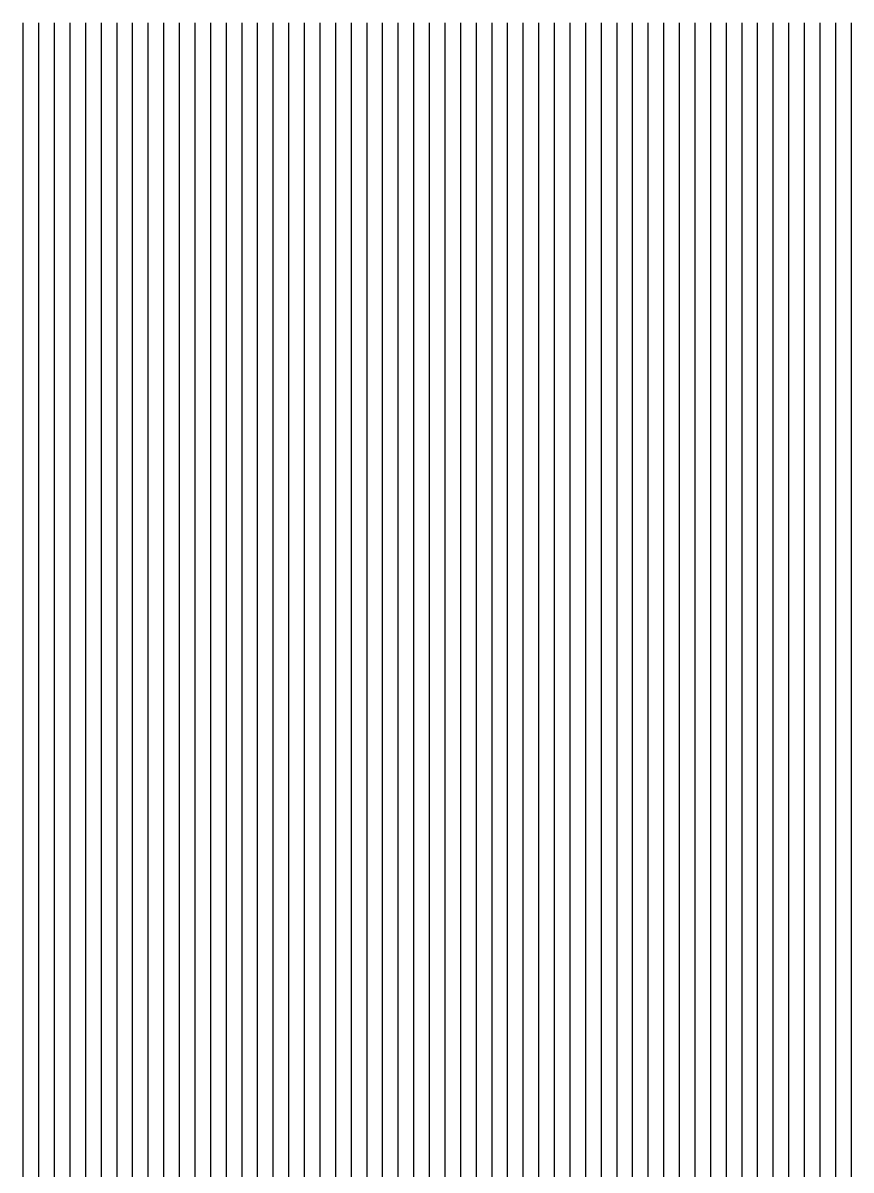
# Model space of a CAD drawing. Header units: millimetres. Extents: x -106 to 66, y -32 to 42.
# Drawn here: x -9.2 to 1.4, y 27.7 to 42.39 of the extents above; entities that cross this region are included whole.
import ezdxf

# ---------------------------------------------------------------- set-up
doc = ezdxf.new("R2010")
doc.units = ezdxf.units.MM
doc.layers.add('默认', color=18, linetype='Continuous', true_color=0x000000)

msp = doc.modelspace()

# ---------------------------------------------------------------- linework, layer by layer
at = {"layer": '默认'}
for points in [[(-9.2, 42.394), (-9.2, 38.544)], [(-9.2, 42.394), (-9.2, 38.298)], [(-9.2, 42.394), (-9.2, 37.932)], [(-9.2, 42.394), (-9.2, 37.464)], [(-9.2, 42.394), (-9.2, 36.874)], [(-9.2, 42.394), (-9.2, 36.122)], [(-9.2, 42.394), (-9.2, 35.132)], [(-9.2, 42.394), (-9.2, 33.737)], [(-9.2, 42.394), (-9.2, 31.552)], [(-9.2, 42.394), (-9.2, 27.966)], [(-9.2, 42.394), (-9.2, 21.479)], [(-9.2, 42.394), (-9.2, -32.2)], [(-9.2, 42.394), (-9.2, -32.2)], [(-9.2, 42.394), (-9.2, -32.2)], [(-9.2, 42.394), (-9.2, -32.2)], [(-9.2, 42.394), (-9.2, -32.2)], [(-9.2, 42.394), (-9.2, -32.2)], [(-9.2, 42.394), (-9.2, -32.2)], [(-9.2, 42.394), (-9.2, -32.2)], [(-9.2, 42.394), (-9.2, -32.2)], [(-9, 42.394), (-9, 38.527)], [(-9, 42.394), (-9, 38.278)], [(-9, 42.394), (-9, 37.909)], [(-9, 42.394), (-9, 37.439)], [(-9, 42.394), (-9, 36.849)], [(-9, 42.394), (-9, 36.102)], [(-9, 42.394), (-9, 35.125)], [(-9, 42.394), (-9, 33.765)], [(-9, 42.394), (-9, 31.661)], [(-9, 42.394), (-9, 28.247)], [(-9, 42.394), (-9, 22.348)], [(-9, 42.394), (-9, -32.2)], [(-9, 42.394), (-9, -32.2)], [(-9, 42.394), (-9, -32.2)], [(-9, 42.394), (-9, -32.2)], [(-9, 42.394), (-9, -32.2)], [(-9, 42.394), (-9, -32.2)], [(-9, 42.394), (-9, -32.2)], [(-9, 42.394), (-9, -32.2)], [(-9, 42.394), (-9, -32.2)], [(-8.8, 42.394), (-8.8, 38.51)], [(-8.8, 42.394), (-8.8, 38.258)], [(-8.8, 42.394), (-8.8, 37.886)], [(-8.8, 42.394), (-8.8, 37.414)], [(-8.8, 42.394), (-8.8, 36.824)], [(-8.8, 42.394), (-8.8, 36.081)], [(-8.8, 42.394), (-8.8, 35.117)], [(-8.8, 42.394), (-8.8, 33.789)], [(-8.8, 42.394), (-8.8, 31.764)], [(-8.8, 42.394), (-8.8, 28.511)], [(-8.8, 42.394), (-8.8, 23.21)], [(-8.8, 42.394), (-8.8, -32.2)], [(-8.8, 42.394), (-8.8, -32.2)], [(-8.8, 42.394), (-8.8, -32.2)], [(-8.8, 42.394), (-8.8, -32.2)], [(-8.8, 42.394), (-8.8, -32.2)], [(-8.8, 42.394), (-8.8, -32.2)], [(-8.8, 42.394), (-8.8, -32.2)], [(-8.8, 42.394), (-8.8, -32.2)], [(-8.8, 42.394), (-8.8, -32.2)], [(-8.6, 42.394), (-8.6, 38.493)], [(-8.6, 42.394), (-8.6, 38.238)], [(-8.6, 42.394), (-8.6, 37.863)], [(-8.6, 42.394), (-8.6, 37.389)], [(-8.6, 42.394), (-8.6, 36.798)], [(-8.6, 42.394), (-8.6, 36.06)], [(-8.6, 42.394), (-8.6, 35.108)], [(-8.6, 42.394), (-8.6, 33.811)], [(-8.6, 42.394), (-8.6, 31.86)], [(-8.6, 42.394), (-8.6, 28.757)], [(-8.6, 42.394), (-8.6, 23.93)], [(-8.6, 42.394), (-8.6, -32.2)], [(-8.6, 42.394), (-8.6, -32.2)], [(-8.6, 42.394), (-8.6, -32.2)], [(-8.6, 42.394), (-8.6, -32.2)], [(-8.6, 42.394), (-8.6, -32.2)], [(-8.6, 42.394), (-8.6, -32.2)], [(-8.6, 42.394), (-8.6, -32.2)], [(-8.6, 42.394), (-8.6, -32.2)], [(-8.6, 42.394), (-8.6, -32.2)], [(-8.4, 42.394), (-8.4, 38.475)], [(-8.4, 42.394), (-8.4, 38.218)], [(-8.4, 42.394), (-8.4, 37.84)], [(-8.4, 42.394), (-8.4, 37.363)], [(-8.4, 42.394), (-8.4, 36.773)], [(-8.4, 42.394), (-8.4, 36.038)], [(-8.4, 42.394), (-8.4, 35.098)], [(-8.4, 42.394), (-8.4, 33.83)], [(-8.4, 42.394), (-8.4, 31.948)], [(-8.4, 42.394), (-8.4, 28.988)], [(-8.4, 42.394), (-8.4, 24.443)], [(-8.4, 42.394), (-8.4, -32.2)], [(-8.4, 42.394), (-8.4, -32.2)], [(-8.4, 42.394), (-8.4, -32.2)], [(-8.4, 42.394), (-8.4, -32.2)], [(-8.4, 42.394), (-8.4, -32.2)], [(-8.4, 42.394), (-8.4, -32.2)], [(-8.4, 42.394), (-8.4, -32.2)], [(-8.4, 42.394), (-8.4, -32.2)], [(-8.4, 42.394), (-8.4, -32.2)], [(-8.2, 42.394), (-8.2, 38.458)], [(-8.2, 42.394), (-8.2, 38.197)], [(-8.2, 42.394), (-8.2, 37.817)], [(-8.2, 42.394), (-8.2, 37.338)], [(-8.2, 42.394), (-8.2, 36.747)], [(-8.2, 42.394), (-8.2, 36.015)], [(-8.2, 42.394), (-8.2, 35.087)], [(-8.2, 42.394), (-8.2, 33.846)], [(-8.2, 42.394), (-8.2, 32.031)], [(-8.2, 42.394), (-8.2, 29.204)], [(-8.2, 42.394), (-8.2, 24.875)], [(-8.2, 42.394), (-8.2, -32.2)], [(-8.2, 42.394), (-8.2, -32.2)], [(-8.2, 42.394), (-8.2, -32.2)], [(-8.2, 42.394), (-8.2, -32.2)], [(-8.2, 42.394), (-8.2, -32.2)], [(-8.2, 42.394), (-8.2, -32.2)], [(-8.2, 42.394), (-8.2, -32.2)], [(-8.2, 42.394), (-8.2, -32.2)], [(-8.2, 42.394), (-8.2, -32.2)], [(-8, 42.394), (-8, 38.44)], [(-8, 42.394), (-8, 38.177)], [(-8, 42.394), (-8, 37.793)], [(-8, 42.394), (-8, 37.312)], [(-8, 42.394), (-8, 36.721)], [(-8, 42.394), (-8, 35.993)], [(-8, 42.394), (-8, 35.074)], [(-8, 42.394), (-8, 33.86)], [(-8, 42.394), (-8, 32.106)], [(-8, 42.394), (-8, 29.405)], [(-8, 42.394), (-8, 25.273)], [(-8, 42.394), (-8, 13.688)], [(-8, 42.394), (-8, -32.2)], [(-8, 42.394), (-8, -32.2)], [(-8, 42.394), (-8, -32.2)], [(-8, 42.394), (-8, -32.2)], [(-8, 42.394), (-8, -32.2)], [(-8, 42.394), (-8, -32.2)], [(-8, 42.394), (-8, -32.2)], [(-8, 42.394), (-8, -32.2)], [(-7.8, 42.394), (-7.8, 38.422)], [(-7.8, 42.394), (-7.8, 38.156)], [(-7.8, 42.394), (-7.8, 37.77)], [(-7.8, 42.394), (-7.8, 37.287)], [(-7.8, 42.394), (-7.8, 36.695)], [(-7.8, 42.394), (-7.8, 35.969)], [(-7.8, 42.394), (-7.8, 35.061)], [(-7.8, 42.394), (-7.8, 33.871)], [(-7.8, 42.394), (-7.8, 32.176)], [(-7.8, 42.394), (-7.8, 29.592)], [(-7.8, 42.394), (-7.8, 25.651)], [(-7.8, 42.394), (-7.8, 15.855)], [(-7.8, 42.394), (-7.8, -32.2)], [(-7.8, 42.394), (-7.8, -32.2)], [(-7.8, 42.394), (-7.8, -32.2)], [(-7.8, 42.394), (-7.8, -32.2)], [(-7.8, 42.394), (-7.8, -32.2)], [(-7.8, 42.394), (-7.8, -32.2)], [(-7.8, 42.394), (-7.8, -32.2)], [(-7.8, 42.394), (-7.8, -32.2)], [(-7.6, 42.394), (-7.6, 38.403)], [(-7.6, 42.394), (-7.6, 38.135)], [(-7.6, 42.394), (-7.6, 37.746)], [(-7.6, 42.394), (-7.6, 37.261)], [(-7.6, 42.394), (-7.6, 36.669)], [(-7.6, 42.394), (-7.6, 35.946)], [(-7.6, 42.394), (-7.6, 35.047)], [(-7.6, 42.394), (-7.6, 33.88)], [(-7.6, 42.394), (-7.6, 32.239)], [(-7.6, 42.394), (-7.6, 29.766)], [(-7.6, 42.394), (-7.6, 26.017)], [(-7.6, 42.394), (-7.6, 17.357)], [(-7.6, 42.394), (-7.6, -32.2)], [(-7.6, 42.394), (-7.6, -32.2)], [(-7.6, 42.394), (-7.6, -32.2)], [(-7.6, 42.394), (-7.6, -32.2)], [(-7.6, 42.394), (-7.6, -32.2)], [(-7.6, 42.394), (-7.6, -32.2)], [(-7.6, 42.394), (-7.6, -32.2)], [(-7.6, 42.394), (-7.6, -32.2)], [(-7.4, 42.394), (-7.4, 38.385)], [(-7.4, 42.394), (-7.4, 38.114)], [(-7.4, 42.394), (-7.4, 37.723)], [(-7.4, 42.394), (-7.4, 37.235)], [(-7.4, 42.394), (-7.4, 36.642)], [(-7.4, 42.394), (-7.4, 35.922)], [(-7.4, 42.394), (-7.4, 35.032)], [(-7.4, 42.394), (-7.4, 33.887)], [(-7.4, 42.394), (-7.4, 32.297)], [(-7.4, 42.394), (-7.4, 29.928)], [(-7.4, 42.394), (-7.4, 26.363)], [(-7.4, 42.394), (-7.4, 18.661)], [(-7.4, 42.394), (-7.4, -32.2)], [(-7.4, 42.394), (-7.4, -32.2)], [(-7.4, 42.394), (-7.4, -32.2)], [(-7.4, 42.394), (-7.4, -32.2)], [(-7.4, 42.394), (-7.4, -32.2)], [(-7.4, 42.394), (-7.4, -32.2)], [(-7.4, 42.394), (-7.4, -32.2)], [(-7.4, 42.394), (-7.4, -32.2)], [(-7.2, 42.394), (-7.2, 38.367)], [(-7.2, 42.394), (-7.2, 38.093)], [(-7.2, 42.394), (-7.2, 37.699)], [(-7.2, 42.394), (-7.2, 37.209)], [(-7.2, 42.394), (-7.2, 36.616)], [(-7.2, 42.394), (-7.2, 35.898)], [(-7.2, 42.394), (-7.2, 35.017)], [(-7.2, 42.394), (-7.2, 33.891)], [(-7.2, 42.394), (-7.2, 32.35)], [(-7.2, 42.394), (-7.2, 30.077)], [(-7.2, 42.394), (-7.2, 26.69)], [(-7.2, 42.394), (-7.2, 19.862)], [(-7.2, 42.394), (-7.2, -32.2)], [(-7.2, 42.394), (-7.2, -32.2)], [(-7.2, 42.394), (-7.2, -32.2)], [(-7.2, 42.394), (-7.2, -32.2)], [(-7.2, 42.394), (-7.2, -32.2)], [(-7.2, 42.394), (-7.2, -32.2)], [(-7.2, 42.394), (-7.2, -32.2)], [(-7.2, 42.394), (-7.2, -32.2)], [(-7, 42.394), (-7, 38.348)], [(-7, 42.394), (-7, 38.072)], [(-7, 42.394), (-7, 37.675)], [(-7, 42.394), (-7, 37.184)], [(-7, 42.394), (-7, 36.59)], [(-7, 42.394), (-7, 35.874)], [(-7, 42.394), (-7, 35)], [(-7, 42.394), (-7, 33.894)], [(-7, 42.394), (-7, 32.397)], [(-7, 42.394), (-7, 30.216)], [(-7, 42.394), (-7, 26.995)], [(-7, 42.394), (-7, 21)], [(-7, 42.394), (-7, -32.2)], [(-7, 42.394), (-7, -32.2)], [(-7, 42.394), (-7, -32.2)], [(-7, 42.394), (-7, -32.2)], [(-7, 42.394), (-7, -32.2)], [(-7, 42.394), (-7, -32.2)], [(-7, 42.394), (-7, -32.2)], [(-7, 42.394), (-7, -32.2)], [(-6.8, 42.394), (-6.8, 38.329)], [(-6.8, 42.394), (-6.8, 38.051)], [(-6.8, 42.394), (-6.8, 37.652)], [(-6.8, 42.394), (-6.8, 37.158)], [(-6.8, 42.394), (-6.8, 36.563)], [(-6.8, 42.394), (-6.8, 35.85)], [(-6.8, 42.394), (-6.8, 34.983)], [(-6.8, 42.394), (-6.8, 33.895)], [(-6.8, 42.394), (-6.8, 32.44)], [(-6.8, 42.394), (-6.8, 30.343)], [(-6.8, 42.394), (-6.8, 27.279)], [(-6.8, 42.394), (-6.8, 22.098)], [(-6.8, 42.394), (-6.8, -32.2)], [(-6.8, 42.394), (-6.8, -32.2)], [(-6.8, 42.394), (-6.8, -32.2)], [(-6.8, 42.394), (-6.8, -32.2)], [(-6.8, 42.394), (-6.8, -32.2)], [(-6.8, 42.394), (-6.8, -32.2)], [(-6.8, 42.394), (-6.8, -32.2)], [(-6.8, 42.394), (-6.8, -32.2)], [(-6.6, 42.394), (-6.6, 38.311)], [(-6.6, 42.394), (-6.6, 38.03)], [(-6.6, 42.394), (-6.6, 37.629)], [(-6.6, 42.394), (-6.6, 37.133)], [(-6.6, 42.394), (-6.6, 36.537)], [(-6.6, 42.394), (-6.6, 35.825)], [(-6.6, 42.394), (-6.6, 34.965)], [(-6.6, 42.394), (-6.6, 33.894)], [(-6.6, 42.394), (-6.6, 32.478)], [(-6.6, 42.394), (-6.6, 30.461)], [(-6.6, 42.394), (-6.6, 27.541)], [(-6.6, 42.394), (-6.6, 23.157)], [(-6.6, 42.394), (-6.6, -32.2)], [(-6.6, 42.394), (-6.6, -32.2)], [(-6.6, 42.394), (-6.6, -32.2)], [(-6.6, 42.394), (-6.6, -32.2)], [(-6.6, 42.394), (-6.6, -32.2)], [(-6.6, 42.394), (-6.6, -32.2)], [(-6.6, 42.394), (-6.6, -32.2)], [(-6.6, 42.394), (-6.6, -32.2)], [(-6.4, 42.394), (-6.4, 38.292)], [(-6.4, 42.394), (-6.4, 38.009)], [(-6.4, 42.394), (-6.4, 37.605)], [(-6.4, 42.394), (-6.4, 37.107)], [(-6.4, 42.394), (-6.4, 36.511)], [(-6.4, 42.394), (-6.4, 35.801)], [(-6.4, 42.394), (-6.4, 34.947)], [(-6.4, 42.394), (-6.4, 33.891)], [(-6.4, 42.394), (-6.4, 32.511)], [(-6.4, 42.394), (-6.4, 30.568)], [(-6.4, 42.394), (-6.4, 27.785)], [(-6.4, 42.394), (-6.4, 23.931)], [(-6.4, 42.394), (-6.4, -32.2)], [(-6.4, 42.394), (-6.4, -32.2)], [(-6.4, 42.394), (-6.4, -32.2)], [(-6.4, 42.394), (-6.4, -32.2)], [(-6.4, 42.394), (-6.4, -32.2)], [(-6.4, 42.394), (-6.4, -32.2)], [(-6.4, 42.394), (-6.4, -32.2)], [(-6.4, 42.394), (-6.4, -32.2)], [(-6.2, 42.394), (-6.2, 38.273)], [(-6.2, 42.394), (-6.2, 37.988)], [(-6.2, 42.394), (-6.2, 37.582)], [(-6.2, 42.394), (-6.2, 37.082)], [(-6.2, 42.394), (-6.2, 36.484)], [(-6.2, 42.394), (-6.2, 35.776)], [(-6.2, 42.394), (-6.2, 34.929)], [(-6.2, 42.394), (-6.2, 33.887)], [(-6.2, 42.394), (-6.2, 32.55), (-6.2, 32.541)], [(-6.2, 42.394), (-6.2, 30.667)], [(-6.2, 42.394), (-6.2, 28.008)], [(-6.2, 42.394), (-6.2, 24.398)], [(-6.2, 42.394), (-6.2, -32.2)], [(-6.2, 42.394), (-6.2, -32.2)], [(-6.2, 42.394), (-6.2, -32.2)], [(-6.2, 42.394), (-6.2, -32.2)], [(-6.2, 42.394), (-6.2, -32.2)], [(-6.2, 42.394), (-6.2, -32.2)], [(-6.2, 42.394), (-6.2, -32.2)], [(-6.2, 42.394), (-6.2, -32.2)], [(-6, 42.394), (-6, 38.254)], [(-6, 42.394), (-6, 37.968)], [(-6, 42.394), (-6, 37.559)], [(-6, 42.394), (-6, 37.057)], [(-6, 42.394), (-6, 36.458)], [(-6, 42.394), (-6, 35.751)], [(-6, 42.394), (-6, 34.909)], [(-6, 42.394), (-6, 33.882)], [(-6, 42.394), (-6, 32.567)], [(-6, 42.394), (-6, 30.758)], [(-6, 42.394), (-6, 28.214)], [(-6, 42.394), (-6, 24.771)], [(-6, 42.394), (-6, -32.2)], [(-6, 42.394), (-6, -32.2)], [(-6, 42.394), (-6, -32.2)], [(-6, 42.394), (-6, -32.2)], [(-6, 42.394), (-6, -32.2)], [(-6, 42.394), (-6, -32.2)], [(-6, 42.394), (-6, -32.2)], [(-6, 42.394), (-6, -32.2)], [(-5.8, 42.394), (-5.8, 38.235)], [(-5.8, 42.394), (-5.8, 37.947)], [(-5.8, 42.394), (-5.8, 37.536)], [(-5.8, 42.394), (-5.8, 37.032)], [(-5.8, 42.394), (-5.8, 36.433)], [(-5.8, 42.394), (-5.8, 35.726)], [(-5.8, 42.394), (-5.8, 34.89)], [(-5.8, 42.394), (-5.8, 33.875)], [(-5.8, 42.394), (-5.8, 32.589)], [(-5.8, 42.394), (-5.8, 30.84)], [(-5.8, 42.394), (-5.8, 28.404)], [(-5.8, 42.394), (-5.8, 25.106)], [(-5.8, 42.394), (-5.8, 14.149)], [(-5.8, 42.394), (-5.8, -32.2)], [(-5.8, 42.394), (-5.8, -32.2)], [(-5.8, 42.394), (-5.8, -32.2)], [(-5.8, 42.394), (-5.8, -32.2)], [(-5.8, 42.394), (-5.8, -32.2)], [(-5.8, 42.394), (-5.8, -32.2)], [(-5.8, 42.394), (-5.8, -32.2)], [(-5.6, 42.394), (-5.6, 38.216)], [(-5.6, 42.394), (-5.6, 37.926)], [(-5.6, 42.394), (-5.6, 37.513)], [(-5.6, 42.394), (-5.6, 37.007)], [(-5.6, 42.394), (-5.6, 36.407)], [(-5.6, 42.394), (-5.6, 35.702)], [(-5.6, 42.394), (-5.6, 34.87)], [(-5.6, 42.394), (-5.6, 33.867)], [(-5.6, 42.394), (-5.6, 32.608)], [(-5.6, 42.394), (-5.6, 30.915)], [(-5.6, 42.394), (-5.6, 28.579)], [(-5.6, 42.394), (-5.6, 25.417)], [(-5.6, 42.394), (-5.6, 16.47)], [(-5.6, 42.394), (-5.6, -32.2)], [(-5.6, 42.394), (-5.6, -32.2)], [(-5.6, 42.394), (-5.6, -32.2)], [(-5.6, 42.394), (-5.6, -32.2)], [(-5.6, 42.394), (-5.6, -32.2)], [(-5.6, 42.394), (-5.6, -32.2)], [(-5.6, 42.394), (-5.6, -32.2)], [(-5.4, 42.394), (-5.4, 38.197)], [(-5.4, 42.394), (-5.4, 37.906)], [(-5.4, 42.394), (-5.4, 37.49)], [(-5.4, 42.394), (-5.4, 36.983)], [(-5.4, 42.394), (-5.4, 36.381)], [(-5.4, 42.394), (-5.4, 35.677)], [(-5.4, 42.394), (-5.4, 34.85)], [(-5.4, 42.394), (-5.4, 33.858)], [(-5.4, 42.394), (-5.4, 32.624)], [(-5.4, 42.394), (-5.4, 30.983)], [(-5.4, 42.394), (-5.4, 28.74)], [(-5.4, 42.394), (-5.4, 25.714)], [(-5.4, 42.394), (-5.4, 18.128)], [(-5.4, 42.394), (-5.4, -32.2)], [(-5.4, 42.394), (-5.4, -32.2)], [(-5.4, 42.394), (-5.4, -32.2)], [(-5.4, 42.394), (-5.4, -32.2)], [(-5.4, 42.394), (-5.4, -32.2)], [(-5.4, 42.394), (-5.4, -32.2)], [(-5.4, 42.394), (-5.4, -32.2)], [(-5.2, 42.394), (-5.2, 38.178)], [(-5.2, 42.394), (-5.2, 37.885)], [(-5.2, 42.394), (-5.2, 37.468)], [(-5.2, 42.394), (-5.2, 36.959)], [(-5.2, 42.394), (-5.2, 36.356)], [(-5.2, 42.394), (-5.2, 35.653)], [(-5.2, 42.394), (-5.2, 34.829)], [(-5.2, 42.394), (-5.2, 33.848)], [(-5.2, 42.394), (-5.2, 32.637)], [(-5.2, 42.394), (-5.2, 31.045)], [(-5.2, 42.394), (-5.2, 28.888)], [(-5.2, 42.394), (-5.2, 25.993)], [(-5.2, 42.394), (-5.2, 19.56)], [(-5.2, 42.394), (-5.2, -32.2)], [(-5.2, 42.394), (-5.2, -32.2)], [(-5.2, 42.394), (-5.2, -32.2)], [(-5.2, 42.394), (-5.2, -32.2)], [(-5.2, 42.394), (-5.2, -32.2)], [(-5.2, 42.394), (-5.2, -32.2)], [(-5.2, 42.394), (-5.2, -32.2)], [(-5, 42.394), (-5, 38.159)], [(-5, 42.394), (-5, 37.865)], [(-5, 42.394), (-5, 37.446)], [(-5, 42.394), (-5, 36.935)], [(-5, 42.394), (-5, 36.331)], [(-5, 42.394), (-5, 35.629)], [(-5, 42.394), (-5, 34.809)], [(-5, 42.394), (-5, 33.838)], [(-5, 42.394), (-5, 32.647)], [(-5, 42.394), (-5, 31.1)], [(-5, 42.394), (-5, 29.024)], [(-5, 42.394), (-5, 26.254)], [(-5, 42.394), (-5, 20.857)], [(-5, 42.394), (-5, -32.2)], [(-5, 42.394), (-5, -32.2)], [(-5, 42.394), (-5, -32.2)], [(-5, 42.394), (-5, -32.2)], [(-5, 42.394), (-5, -32.2)], [(-5, 42.394), (-5, -32.2)], [(-5, 42.394), (-5, -32.2)], [(-4.8, 42.394), (-4.8, 38.14)], [(-4.8, 42.394), (-4.8, 37.845)], [(-4.8, 42.394), (-4.8, 37.424)], [(-4.8, 42.394), (-4.8, 36.911)], [(-4.8, 42.394), (-4.8, 36.307)], [(-4.8, 42.394), (-4.8, 35.605)], [(-4.8, 42.394), (-4.8, 34.788)], [(-4.8, 42.394), (-4.8, 33.826)], [(-4.8, 42.394), (-4.8, 32.655)], [(-4.8, 42.394), (-4.8, 31.15)], [(-4.8, 42.394), (-4.8, 29.148)], [(-4.8, 42.394), (-4.8, 26.497)], [(-4.8, 42.394), (-4.8, 22.054)], [(-4.8, 42.394), (-4.8, -32.2)], [(-4.8, 42.394), (-4.8, -32.2)], [(-4.8, 42.394), (-4.8, -32.2)], [(-4.8, 42.394), (-4.8, -32.2)], [(-4.8, 42.394), (-4.8, -32.2)], [(-4.8, 42.394), (-4.8, -32.2)], [(-4.8, 42.394), (-4.8, -32.2)], [(-4.6, 42.394), (-4.6, 38.122)], [(-4.6, 42.394), (-4.6, 37.825)], [(-4.6, 42.394), (-4.6, 37.403)], [(-4.6, 42.394), (-4.6, 36.888)], [(-4.6, 42.394), (-4.6, 36.283)], [(-4.6, 42.394), (-4.6, 35.581)], [(-4.6, 42.394), (-4.6, 34.768)], [(-4.6, 42.394), (-4.6, 33.814)], [(-4.6, 42.394), (-4.6, 32.661)], [(-4.6, 42.394), (-4.6, 31.195)], [(-4.6, 42.394), (-4.6, 29.261)], [(-4.6, 42.394), (-4.6, 26.721)], [(-4.6, 42.394), (-4.6, 23.146)], [(-4.6, 42.394), (-4.6, -32.2)], [(-4.6, 42.394), (-4.6, -32.2)], [(-4.6, 42.394), (-4.6, -32.2)], [(-4.6, 42.394), (-4.6, -32.2)], [(-4.6, 42.394), (-4.6, -32.2)], [(-4.6, 42.394), (-4.6, -32.2)], [(-4.6, 42.394), (-4.6, -32.2)], [(-4.4, 42.394), (-4.4, 38.103)], [(-4.4, 42.394), (-4.4, 37.805)], [(-4.4, 42.394), (-4.4, 37.382)], [(-4.4, 42.394), (-4.4, 36.866)], [(-4.4, 42.394), (-4.4, 36.259)], [(-4.4, 42.394), (-4.4, 35.557)], [(-4.4, 42.394), (-4.4, 34.747)], [(-4.4, 42.394), (-4.4, 33.801)], [(-4.4, 42.394), (-4.4, 32.665)], [(-4.4, 42.394), (-4.4, 31.234)], [(-4.4, 42.394), (-4.4, 29.365)], [(-4.4, 42.394), (-4.4, 26.928)], [(-4.4, 42.394), (-4.4, 23.851)], [(-4.4, 42.394), (-4.4, -32.2)], [(-4.4, 42.394), (-4.4, -32.2)], [(-4.4, 42.394), (-4.4, -32.2)], [(-4.4, 42.394), (-4.4, -32.2)], [(-4.4, 42.394), (-4.4, -32.2)], [(-4.4, 42.394), (-4.4, -32.2)], [(-4.4, 42.394), (-4.4, -32.2)], [(-4.2, 42.394), (-4.2, 38.084)], [(-4.2, 42.394), (-4.2, 37.786)], [(-4.2, 42.394), (-4.2, 37.361)], [(-4.2, 42.394), (-4.2, 36.843)], [(-4.2, 42.394), (-4.2, 36.236)], [(-4.2, 42.394), (-4.2, 35.534)], [(-4.2, 42.394), (-4.2, 34.727)], [(-4.2, 42.394), (-4.2, 33.787)], [(-4.2, 42.394), (-4.2, 32.667)], [(-4.2, 42.394), (-4.2, 31.27)], [(-4.2, 42.394), (-4.2, 29.459)], [(-4.2, 42.394), (-4.2, 27.118)], [(-4.2, 42.394), (-4.2, 24.243)], [(-4.2, 42.394), (-4.2, -32.2)], [(-4.2, 42.394), (-4.2, -32.2)], [(-4.2, 42.394), (-4.2, -32.2)], [(-4.2, 42.394), (-4.2, -32.2)], [(-4.2, 42.394), (-4.2, -32.2)], [(-4.2, 42.394), (-4.2, -32.2)], [(-4.2, 42.394), (-4.2, -32.2)], [(-4, 42.394), (-4, 38.066)], [(-4, 42.394), (-4, 37.767)], [(-4, 42.394), (-4, 37.34)], [(-4, 42.394), (-4, 36.822)], [(-4, 42.394), (-4, 36.213)], [(-4, 42.394), (-4, 35.512)], [(-4, 42.394), (-4, 34.706)], [(-4, 42.394), (-4, 33.773)], [(-4, 42.394), (-4, 32.668)], [(-4, 42.394), (-4, 31.301)], [(-4, 42.394), (-4, 29.545)], [(-4, 42.394), (-4, 27.292)], [(-4, 42.394), (-4, 24.542)], [(-4, 42.394), (-4, -32.2)], [(-4, 42.394), (-4, -32.2)], [(-4, 42.394), (-4, -32.2)], [(-4, 42.394), (-4, -32.2)], [(-4, 42.394), (-4, -32.2)], [(-4, 42.394), (-4, -32.2)], [(-4, 42.394), (-4, -32.2)], [(-3.8, 42.394), (-3.8, 38.047)], [(-3.8, 42.394), (-3.8, 37.748)], [(-3.8, 42.394), (-3.8, 37.321)], [(-3.8, 42.394), (-3.8, 36.8)], [(-3.8, 42.394), (-3.8, 36.191)], [(-3.8, 42.394), (-3.8, 35.489)], [(-3.8, 42.394), (-3.8, 34.686)], [(-3.8, 42.394), (-3.8, 33.759)], [(-3.8, 42.394), (-3.8, 32.667)], [(-3.8, 42.394), (-3.8, 31.328)], [(-3.8, 42.394), (-3.8, 29.623)], [(-3.8, 42.394), (-3.8, 27.452)], [(-3.8, 42.394), (-3.8, 24.802)], [(-3.8, 42.394), (-3.8, 14.84)], [(-3.8, 42.394), (-3.8, -32.2)], [(-3.8, 42.394), (-3.8, -32.2)], [(-3.8, 42.394), (-3.8, -32.2)], [(-3.8, 42.394), (-3.8, -32.2)], [(-3.8, 42.394), (-3.8, -32.2)], [(-3.8, 42.394), (-3.8, -32.2)], [(-3.6, 42.394), (-3.6, 38.029)], [(-3.6, 42.394), (-3.6, 37.729)], [(-3.6, 42.394), (-3.6, 37.301)], [(-3.6, 42.394), (-3.6, 36.78)], [(-3.6, 42.394), (-3.6, 36.169)], [(-3.6, 42.394), (-3.6, 35.468)], [(-3.6, 42.394), (-3.6, 34.666)], [(-3.6, 42.394), (-3.6, 33.744)], [(-3.6, 42.394), (-3.6, 32.665)], [(-3.6, 42.394), (-3.6, 31.352)], [(-3.6, 42.394), (-3.6, 29.694)], [(-3.6, 42.394), (-3.6, 27.599)], [(-3.6, 42.394), (-3.6, 25.038)], [(-3.6, 42.394), (-3.6, 17.037)], [(-3.6, 42.394), (-3.6, -32.2)], [(-3.6, 42.394), (-3.6, -32.2)], [(-3.6, 42.394), (-3.6, -32.2)], [(-3.6, 42.394), (-3.6, -32.2)], [(-3.6, 42.394), (-3.6, -32.2)], [(-3.6, 42.394), (-3.6, -32.2)], [(-3.4, 42.394), (-3.4, 38.011)], [(-3.4, 42.394), (-3.4, 37.711)], [(-3.4, 42.394), (-3.4, 37.282)], [(-3.4, 42.394), (-3.4, 36.76)], [(-3.4, 42.394), (-3.4, 36.148)], [(-3.4, 42.394), (-3.4, 35.446)], [(-3.4, 42.394), (-3.4, 34.646)], [(-3.4, 42.394), (-3.4, 33.73)], [(-3.4, 42.394), (-3.4, 32.661)], [(-3.4, 42.394), (-3.4, 31.372)], [(-3.4, 42.394), (-3.4, 29.758)], [(-3.4, 42.394), (-3.4, 27.733)], [(-3.4, 42.394), (-3.4, 25.258)], [(-3.4, 42.394), (-3.4, 18.656)], [(-3.4, 42.394), (-3.4, -32.2)], [(-3.4, 42.394), (-3.4, -32.2)], [(-3.4, 42.394), (-3.4, -32.2)], [(-3.4, 42.394), (-3.4, -32.2)], [(-3.4, 42.394), (-3.4, -32.2)], [(-3.4, 42.394), (-3.4, -32.2)], [(-3.2, 42.394), (-3.2, 37.993)], [(-3.2, 42.394), (-3.2, 37.694)], [(-3.2, 42.394), (-3.2, 37.264)], [(-3.2, 42.394), (-3.2, 36.74)], [(-3.2, 42.394), (-3.2, 36.128)], [(-3.2, 42.394), (-3.2, 35.426)], [(-3.2, 42.394), (-3.2, 34.627)], [(-3.2, 42.394), (-3.2, 33.715)], [(-3.2, 42.394), (-3.2, 32.657)], [(-3.2, 42.394), (-3.2, 31.389)], [(-3.2, 42.394), (-3.2, 29.816)], [(-3.2, 42.394), (-3.2, 27.855)], [(-3.2, 42.394), (-3.2, 25.465)], [(-3.2, 42.394), (-3.2, 20.013)], [(-3.2, 42.394), (-3.2, -32.2)], [(-3.2, 42.394), (-3.2, -32.2)], [(-3.2, 42.394), (-3.2, -32.2)], [(-3.2, 42.394), (-3.2, -32.2)], [(-3.2, 42.394), (-3.2, -32.2)], [(-3.2, 42.394), (-3.2, -32.2)], [(-3, 42.394), (-3, 37.975)], [(-3, 42.394), (-3, 37.676)], [(-3, 42.394), (-3, 37.246)], [(-3, 42.394), (-3, 36.721)], [(-3, 42.394), (-3, 36.108)], [(-3, 42.394), (-3, 35.406)], [(-3, 42.394), (-3, 34.608)], [(-3, 42.394), (-3, 33.7)], [(-3, 42.394), (-3, 32.651)], [(-3, 42.394), (-3, 31.404)], [(-3, 42.394), (-3, 29.868)], [(-3, 42.394), (-3, 27.967)], [(-3, 42.394), (-3, 25.658)], [(-3, 42.394), (-3, 21.188)], [(-3, 42.394), (-3, -32.2)], [(-3, 42.394), (-3, -32.2)], [(-3, 42.394), (-3, -32.2)], [(-3, 42.394), (-3, -32.2)], [(-3, 42.394), (-3, -32.2)], [(-3, 42.394), (-3, -32.2)], [(-2.8, 42.394), (-2.8, 37.957)], [(-2.8, 42.394), (-2.8, 37.659)], [(-2.8, 42.394), (-2.8, 37.228)], [(-2.8, 42.394), (-2.8, 36.703)], [(-2.8, 42.394), (-2.8, 36.089)], [(-2.8, 42.394), (-2.8, 35.386)], [(-2.8, 42.394), (-2.8, 34.589)], [(-2.8, 42.394), (-2.8, 33.685)], [(-2.8, 42.394), (-2.8, 32.645)], [(-2.8, 42.394), (-2.8, 31.416)], [(-2.8, 42.394), (-2.8, 29.914)], [(-2.8, 42.394), (-2.8, 28.07)], [(-2.8, 42.394), (-2.8, 25.838)], [(-2.8, 42.394), (-2.8, 22.218)], [(-2.8, 42.394), (-2.8, -32.2)], [(-2.8, 42.394), (-2.8, -32.2)], [(-2.8, 42.394), (-2.8, -32.2)], [(-2.8, 42.394), (-2.8, -32.2)], [(-2.8, 42.394), (-2.8, -32.2)], [(-2.8, 42.394), (-2.8, -32.2)], [(-2.6, 42.394), (-2.6, 37.94)], [(-2.6, 42.394), (-2.6, 37.643)], [(-2.6, 42.394), (-2.6, 37.212)], [(-2.6, 42.394), (-2.6, 36.686)], [(-2.6, 42.394), (-2.6, 36.071)], [(-2.6, 42.394), (-2.6, 35.367)], [(-2.6, 42.394), (-2.6, 34.571)], [(-2.6, 42.394), (-2.6, 33.67)], [(-2.6, 42.394), (-2.6, 32.638)], [(-2.6, 42.394), (-2.6, 31.426)], [(-2.6, 42.394), (-2.6, 29.956)], [(-2.6, 42.394), (-2.6, 28.163)], [(-2.6, 42.394), (-2.6, 26.004)], [(-2.6, 42.394), (-2.6, 23.097)], [(-2.6, 42.394), (-2.6, -32.2)], [(-2.6, 42.394), (-2.6, -32.2)], [(-2.6, 42.394), (-2.6, -32.2)], [(-2.6, 42.394), (-2.6, -32.2)], [(-2.6, 42.394), (-2.6, -32.2)], [(-2.6, 42.394), (-2.6, -32.2)], [(-2.4, 42.394), (-2.4, 37.923)], [(-2.4, 42.394), (-2.4, 37.626)], [(-2.4, 42.394), (-2.4, 37.195)], [(-2.4, 42.394), (-2.4, 36.669)], [(-2.4, 42.394), (-2.4, 36.053)], [(-2.4, 42.394), (-2.4, 35.349)], [(-2.4, 42.394), (-2.4, 34.554)], [(-2.4, 42.394), (-2.4, 33.655)], [(-2.4, 42.394), (-2.4, 32.631)], [(-2.4, 42.394), (-2.4, 31.434)], [(-2.4, 42.394), (-2.4, 29.993)], [(-2.4, 42.394), (-2.4, 28.248)], [(-2.4, 42.394), (-2.4, 26.157)], [(-2.4, 42.394), (-2.4, 23.656)], [(-2.4, 42.394), (-2.4, -32.2)], [(-2.4, 42.394), (-2.4, -32.2)], [(-2.4, 42.394), (-2.4, -32.2)], [(-2.4, 42.394), (-2.4, -32.2)], [(-2.4, 42.394), (-2.4, -32.2)], [(-2.4, 42.394), (-2.4, -32.2)], [(-2.2, 42.394), (-2.2, 37.906)], [(-2.2, 42.394), (-2.2, 37.611)], [(-2.2, 42.394), (-2.2, 37.18)], [(-2.2, 42.394), (-2.2, 36.653)], [(-2.2, 42.394), (-2.2, 36.036)], [(-2.2, 42.394), (-2.2, 35.332)], [(-2.2, 42.394), (-2.2, 34.537)], [(-2.2, 42.394), (-2.2, 33.641)], [(-2.2, 42.394), (-2.2, 32.623)], [(-2.2, 42.394), (-2.2, 31.44)], [(-2.2, 42.394), (-2.2, 30.026)], [(-2.2, 42.394), (-2.2, 28.325)], [(-2.2, 42.394), (-2.2, 26.299)], [(-2.2, 42.394), (-2.2, 23.978)], [(-2.2, 42.394), (-2.2, -32.2)], [(-2.2, 42.394), (-2.2, -32.2)], [(-2.2, 42.394), (-2.2, -32.2)], [(-2.2, 42.394), (-2.2, -32.2)], [(-2.2, 42.394), (-2.2, -32.2)], [(-2.2, 42.394), (-2.2, -32.2)], [(-2, 42.394), (-2, 37.889)], [(-2, 42.394), (-2, 37.595)], [(-2, 42.394), (-2, 37.165)], [(-2, 42.394), (-2, 36.638)], [(-2, 42.394), (-2, 36.02)], [(-2, 42.394), (-2, 35.316)], [(-2, 42.394), (-2, 34.521)], [(-2, 42.394), (-2, 33.627)], [(-2, 42.394), (-2, 32.614)], [(-2, 42.394), (-2, 31.445)], [(-2, 42.394), (-2, 30.055)], [(-2, 42.394), (-2, 28.395)], [(-2, 42.394), (-2, 26.428)], [(-2, 42.394), (-2, 24.207)], [(-2, 42.394), (-2, 13.466)], [(-2, 42.394), (-2, -32.2)], [(-2, 42.394), (-2, -32.2)], [(-2, 42.394), (-2, -32.2)], [(-2, 42.394), (-2, -32.2)], [(-2, 42.394), (-2, -32.2)], [(-1.8, 42.394), (-1.8, 37.872)], [(-1.8, 42.394), (-1.8, 37.58)], [(-1.8, 42.394), (-1.8, 37.15)], [(-1.8, 42.394), (-1.8, 36.623)], [(-1.8, 42.394), (-1.8, 36.005)], [(-1.8, 42.394), (-1.8, 35.3)], [(-1.8, 42.394), (-1.8, 34.505)], [(-1.8, 42.394), (-1.8, 33.613)], [(-1.8, 42.394), (-1.8, 32.605)], [(-1.8, 42.394), (-1.8, 31.447)], [(-1.8, 42.394), (-1.8, 30.081)], [(-1.8, 42.394), (-1.8, 28.458)], [(-1.8, 42.394), (-1.8, 26.547)], [(-1.8, 42.394), (-1.8, 24.399)], [(-1.8, 42.394), (-1.8, 16.209)], [(-1.8, 42.394), (-1.8, -32.2)], [(-1.8, 42.394), (-1.8, -32.2)], [(-1.8, 42.394), (-1.8, -32.2)], [(-1.8, 42.394), (-1.8, -32.2)], [(-1.8, 42.394), (-1.8, -32.2)], [(-1.6, 42.394), (-1.6, 37.855)], [(-1.6, 42.394), (-1.6, 37.565)], [(-1.6, 42.394), (-1.6, 37.136)], [(-1.6, 42.394), (-1.6, 36.609)], [(-1.6, 42.394), (-1.6, 35.991)], [(-1.6, 42.394), (-1.6, 35.285)], [(-1.6, 42.394), (-1.6, 34.49)], [(-1.6, 42.394), (-1.6, 33.599)], [(-1.6, 42.394), (-1.6, 32.596)], [(-1.6, 42.394), (-1.6, 31.449)], [(-1.6, 42.394), (-1.6, 30.103)], [(-1.6, 42.394), (-1.6, 28.515)], [(-1.6, 42.394), (-1.6, 26.656)], [(-1.6, 42.394), (-1.6, 24.569)], [(-1.6, 42.394), (-1.6, 17.817)], [(-1.6, 42.394), (-1.6, -32.2)], [(-1.6, 42.394), (-1.6, -32.2)], [(-1.6, 42.394), (-1.6, -32.2)], [(-1.6, 42.394), (-1.6, -32.2)], [(-1.6, 42.394), (-1.6, -32.2)], [(-1.4, 42.394), (-1.4, 37.839)], [(-1.4, 42.394), (-1.4, 37.551)], [(-1.4, 42.394), (-1.4, 37.123)], [(-1.4, 42.394), (-1.4, 36.595)], [(-1.4, 42.394), (-1.4, 35.977)], [(-1.4, 42.394), (-1.4, 35.27)], [(-1.4, 42.394), (-1.4, 34.475)], [(-1.4, 42.394), (-1.4, 33.586)], [(-1.4, 42.394), (-1.4, 32.587)], [(-1.4, 42.394), (-1.4, 31.449)], [(-1.4, 42.394), (-1.4, 30.123)], [(-1.4, 42.394), (-1.4, 28.567)], [(-1.4, 42.394), (-1.4, 26.754)], [(-1.4, 42.394), (-1.4, 24.72)], [(-1.4, 42.394), (-1.4, 19.068)], [(-1.4, 42.394), (-1.4, -32.2)], [(-1.4, 42.394), (-1.4, -32.2)], [(-1.4, 42.394), (-1.4, -32.2)], [(-1.4, 42.394), (-1.4, -32.2)], [(-1.4, 42.394), (-1.4, -32.2)], [(-1.2, 42.394), (-1.2, 37.822)], [(-1.2, 42.394), (-1.2, 37.537)], [(-1.2, 42.394), (-1.2, 37.11)], [(-1.2, 42.394), (-1.2, 36.583)], [(-1.2, 42.394), (-1.2, 35.964)], [(-1.2, 42.394), (-1.2, 35.257)], [(-1.2, 42.394), (-1.2, 34.461)], [(-1.2, 42.394), (-1.2, 33.573)], [(-1.2, 42.394), (-1.2, 32.577)], [(-1.2, 42.394), (-1.2, 31.448)], [(-1.2, 42.394), (-1.2, 30.139)], [(-1.2, 42.394), (-1.2, 28.613)], [(-1.2, 42.394), (-1.2, 26.845)], [(-1.2, 42.394), (-1.2, 24.86)], [(-1.2, 42.394), (-1.2, 20.1)], [(-1.2, 42.394), (-1.2, -32.2)], [(-1.2, 42.394), (-1.2, -32.2)], [(-1.2, 42.394), (-1.2, -32.2)], [(-1.2, 42.394), (-1.2, -32.2)], [(-1.2, 42.394), (-1.2, -32.2)], [(-1, 42.394), (-1, 37.806)], [(-1, 42.394), (-1, 37.523)], [(-1, 42.394), (-1, 37.097)], [(-1, 42.394), (-1, 36.57)], [(-1, 42.394), (-1, 35.951)], [(-1, 42.394), (-1, 35.244)], [(-1, 42.394), (-1, 34.448)], [(-1, 42.394), (-1, 33.56)], [(-1, 42.394), (-1, 32.568)], [(-1, 42.394), (-1, 31.446)], [(-1, 42.394), (-1, 30.153)], [(-1, 42.394), (-1, 28.655)], [(-1, 42.394), (-1, 26.927)], [(-1, 42.394), (-1, 24.99)], [(-1, 42.394), (-1, 20.968)], [(-1, 42.394), (-1, -32.2)], [(-1, 42.394), (-1, -32.2)], [(-1, 42.394), (-1, -32.2)], [(-1, 42.394), (-1, -32.2)], [(-1, 42.394), (-1, -32.2)], [(-0.8, 42.394), (-0.8, 37.79)], [(-0.8, 42.394), (-0.8, 37.51)], [(-0.8, 42.394), (-0.8, 37.085)], [(-0.8, 42.394), (-0.8, 36.559)], [(-0.8, 42.394), (-0.8, 35.94)], [(-0.8, 42.394), (-0.8, 35.231)], [(-0.8, 42.394), (-0.8, 34.435)], [(-0.8, 42.394), (-0.8, 33.548)], [(-0.8, 42.394), (-0.8, 32.558)], [(-0.8, 42.394), (-0.8, 31.444)], [(-0.8, 42.394), (-0.8, 30.165)], [(-0.8, 42.394), (-0.8, 28.692)], [(-0.8, 42.394), (-0.8, 27.003)], [(-0.8, 42.394), (-0.8, 25.112)], [(-0.8, 42.394), (-0.8, 21.709)], [(-0.8, 42.394), (-0.8, -32.2)], [(-0.8, 42.394), (-0.8, -32.2)], [(-0.8, 42.394), (-0.8, -32.2)], [(-0.8, 42.394), (-0.8, -32.2)], [(-0.8, 42.394), (-0.8, -32.2)], [(-0.6, 42.394), (-0.6, 37.774)], [(-0.6, 42.394), (-0.6, 37.497)], [(-0.6, 42.394), (-0.6, 37.073)], [(-0.6, 42.394), (-0.6, 36.548)], [(-0.6, 42.394), (-0.6, 35.929)], [(-0.6, 42.394), (-0.6, 35.22)], [(-0.6, 42.394), (-0.6, 34.423)], [(-0.6, 42.394), (-0.6, 33.536)], [(-0.6, 42.394), (-0.6, 32.549)], [(-0.6, 42.394), (-0.6, 31.44)], [(-0.6, 42.394), (-0.6, 30.176)], [(-0.6, 42.394), (-0.6, 28.725)], [(-0.6, 42.394), (-0.6, 27.072)], [(-0.6, 42.394), (-0.6, 25.225)], [(-0.6, 42.394), (-0.6, 22.353)], [(-0.6, 42.394), (-0.6, -32.2)], [(-0.6, 42.394), (-0.6, -32.2)], [(-0.6, 42.394), (-0.6, -32.2)], [(-0.6, 42.394), (-0.6, -32.2)], [(-0.6, 42.394), (-0.6, -32.2)], [(-0.4, 42.394), (-0.4, 37.758)], [(-0.4, 42.394), (-0.4, 37.484)], [(-0.4, 42.394), (-0.4, 37.062)], [(-0.4, 42.394), (-0.4, 36.537)], [(-0.4, 42.394), (-0.4, 35.918)], [(-0.4, 42.394), (-0.4, 35.209)], [(-0.4, 42.394), (-0.4, 34.412)], [(-0.4, 42.394), (-0.4, 33.525)], [(-0.4, 42.394), (-0.4, 32.539)], [(-0.4, 42.394), (-0.4, 31.437)], [(-0.4, 42.394), (-0.4, 30.184)], [(-0.4, 42.394), (-0.4, 28.755)], [(-0.4, 42.394), (-0.4, 27.135)], [(-0.4, 42.394), (-0.4, 25.33)], [(-0.4, 42.394), (-0.4, 22.901)], [(-0.4, 42.394), (-0.4, -32.2)], [(-0.4, 42.394), (-0.4, -32.2)], [(-0.4, 42.394), (-0.4, -32.2)], [(-0.4, 42.394), (-0.4, -32.2)], [(-0.4, 42.394), (-0.4, -32.2)], [(-0.2, 42.394), (-0.2, 37.743)], [(-0.2, 42.394), (-0.2, 37.471)], [(-0.2, 42.394), (-0.2, 37.051)], [(-0.2, 42.394), (-0.2, 36.528)], [(-0.2, 42.394), (-0.2, 35.908)], [(-0.2, 42.394), (-0.2, 35.198)], [(-0.2, 42.394), (-0.2, 34.4)], [(-0.2, 42.394), (-0.2, 33.514)], [(-0.2, 42.394), (-0.2, 32.53)], [(-0.2, 42.394), (-0.2, 31.432)], [(-0.2, 42.394), (-0.2, 30.191)], [(-0.2, 42.394), (-0.2, 28.783)], [(-0.2, 42.394), (-0.2, 27.193)], [(-0.2, 42.394), (-0.2, 25.428)], [(-0.2, 42.394), (-0.2, 23.305)], [(-0.2, 42.394), (-0.2, -32.2)], [(-0.2, 42.394), (-0.2, -32.2)], [(-0.2, 42.394), (-0.2, -32.2)], [(-0.2, 42.394), (-0.2, -32.2)], [(-0.2, 42.394), (-0.2, -32.2)], [(0, 42.394), (0, 37.727)], [(0, 42.394), (0, 37.459)], [(0, 42.394), (0, 37.041)], [(0, 42.394), (0, 36.518)], [(0, 42.394), (0, 35.899)], [(0, 42.394), (0, 35.188)], [(0, 42.394), (0, 34.39)], [(0, 42.394), (0, 33.503)], [(0, 42.394), (0, 32.52)], [(0, 42.394), (0, 31.427)], [(0, 42.394), (0, 30.196)], [(0, 42.394), (0, 28.807)], [(0, 42.394), (0, 27.246)], [(0, 42.394), (0, 25.518)], [(0, 42.394), (0, 23.571)], [(0, 42.394), (0, 14.895)], [(0, 42.394), (0, -32.2)], [(0, 42.394), (0, -32.2)], [(0, 42.394), (0, -32.2)], [(0, 42.394), (0, -32.2)], [(0.2, 42.394), (0.2, 37.711)], [(0.2, 42.394), (0.2, 37.447)], [(0.2, 42.394), (0.2, 37.031)], [(0.2, 42.394), (0.2, 36.509)], [(0.2, 42.394), (0.2, 35.89)], [(0.2, 42.394), (0.2, 35.179)], [(0.2, 42.394), (0.2, 34.38)], [(0.2, 42.394), (0.2, 33.492)], [(0.2, 42.394), (0.2, 32.511)], [(0.2, 42.394), (0.2, 31.422)], [(0.2, 42.394), (0.2, 30.201)], [(0.2, 42.394), (0.2, 28.828)], [(0.2, 42.394), (0.2, 27.294)], [(0.2, 42.394), (0.2, 25.602)], [(0.2, 42.394), (0.2, 23.757)], [(0.2, 42.394), (0.2, 16.484)], [(0.2, 42.394), (0.2, -32.2)], [(0.2, 42.394), (0.2, -32.2)], [(0.2, 42.394), (0.2, -32.2)], [(0.2, 42.394), (0.2, -32.2)], [(0.4, 42.394), (0.4, 37.696)], [(0.4, 42.394), (0.4, 37.435)], [(0.4, 42.394), (0.4, 37.021)], [(0.4, 42.394), (0.4, 36.501)], [(0.4, 42.394), (0.4, 35.882)], [(0.4, 42.394), (0.4, 35.171)], [(0.4, 42.394), (0.4, 34.37)], [(0.4, 42.394), (0.4, 33.482)], [(0.4, 42.394), (0.4, 32.501)], [(0.4, 42.394), (0.4, 31.416)], [(0.4, 42.394), (0.4, 30.204)], [(0.4, 42.394), (0.4, 28.848)], [(0.4, 42.394), (0.4, 27.339)], [(0.4, 42.394), (0.4, 25.681)], [(0.4, 42.394), (0.4, 23.902)], [(0.4, 42.394), (0.4, 17.615)], [(0.4, 42.394), (0.4, -32.2)], [(0.4, 42.394), (0.4, -32.2)], [(0.4, 42.394), (0.4, -32.2)], [(0.4, 42.394), (0.4, -32.2)], [(0.6, 42.394), (0.6, 37.681)], [(0.6, 42.394), (0.6, 37.423)], [(0.6, 42.394), (0.6, 37.012)], [(0.6, 42.394), (0.6, 36.493)], [(0.6, 42.394), (0.6, 35.875)], [(0.6, 42.394), (0.6, 35.163)], [(0.6, 42.394), (0.6, 34.361)], [(0.6, 42.394), (0.6, 33.472)], [(0.6, 42.394), (0.6, 32.492)], [(0.6, 42.394), (0.6, 31.41)], [(0.6, 42.394), (0.6, 30.206)], [(0.6, 42.394), (0.6, 28.865)], [(0.6, 42.394), (0.6, 27.38)], [(0.6, 42.394), (0.6, 25.753)], [(0.6, 42.394), (0.6, 24.023)], [(0.6, 42.394), (0.6, 18.52)], [(0.6, 42.394), (0.6, -32.2)], [(0.6, 42.394), (0.6, -32.2)], [(0.6, 42.394), (0.6, -32.2)], [(0.6, 42.394), (0.6, -32.2)], [(0.8, 42.394), (0.8, 37.665)], [(0.8, 42.394), (0.8, 37.412)], [(0.8, 42.394), (0.8, 37.003)], [(0.8, 42.394), (0.8, 36.486)], [(0.8, 42.394), (0.8, 35.868)], [(0.8, 42.394), (0.8, 35.155)], [(0.8, 42.394), (0.8, 34.353)], [(0.8, 42.394), (0.8, 33.463)], [(0.8, 42.394), (0.8, 32.483)], [(0.8, 42.394), (0.8, 31.404)], [(0.8, 42.394), (0.8, 30.207)], [(0.8, 42.394), (0.8, 28.881)], [(0.8, 42.394), (0.8, 27.418)], [(0.8, 42.394), (0.8, 25.821)], [(0.8, 42.394), (0.8, 24.13)], [(0.8, 42.394), (0.8, 19.279)], [(0.8, 42.394), (0.8, -32.2)], [(0.8, 42.394), (0.8, -32.2)], [(0.8, 42.394), (0.8, -32.2)], [(0.8, 42.394), (0.8, -32.2)], [(1, 42.394), (1, 37.65)], [(1, 42.394), (1, 37.401)], [(1, 42.394), (1, 36.995)], [(1, 42.394), (1, 36.479)], [(1, 42.394), (1, 35.861)], [(1, 42.394), (1, 35.148)], [(1, 42.394), (1, 34.344)], [(1, 42.394), (1, 33.454)], [(1, 42.394), (1, 32.474)], [(1, 42.394), (1, 31.397)], [(1, 42.394), (1, 30.208)], [(1, 42.394), (1, 28.895)], [(1, 42.394), (1, 27.452)], [(1, 42.394), (1, 25.884)], [(1, 42.394), (1, 24.226)], [(1, 42.394), (1, 19.932)], [(1, 42.394), (1, -32.2)], [(1, 42.394), (1, -32.2)], [(1, 42.394), (1, -32.2)], [(1, 42.394), (1, -32.2)], [(1.2, 42.394), (1.2, 37.635)], [(1.2, 42.394), (1.2, 37.39)], [(1.2, 42.394), (1.2, 36.987)], [(1.2, 42.394), (1.2, 36.473)], [(1.2, 42.394), (1.2, 35.856)], [(1.2, 42.394), (1.2, 35.141)], [(1.2, 42.394), (1.2, 34.337)], [(1.2, 42.394), (1.2, 33.445)], [(1.2, 42.394), (1.2, 32.465)], [(1.2, 42.394), (1.2, 31.39)], [(1.2, 42.394), (1.2, 30.207)], [(1.2, 42.394), (1.2, 28.907)], [(1.2, 42.394), (1.2, 27.484)], [(1.2, 42.394), (1.2, 25.942)], [(1.2, 42.394), (1.2, 24.314)], [(1.2, 42.394), (1.2, 20.505)], [(1.2, 42.394), (1.2, -32.2)], [(1.2, 42.394), (1.2, -32.2)], [(1.2, 42.394), (1.2, -32.2)], [(1.2, 42.394), (1.2, -32.2)], [(1.4, 42.394), (1.4, 37.621)], [(1.4, 42.394), (1.4, 37.379)], [(1.4, 42.394), (1.4, 36.979)], [(1.4, 42.394), (1.4, 36.467)], [(1.4, 42.394), (1.4, 35.85)], [(1.4, 42.394), (1.4, 35.136)], [(1.4, 42.394), (1.4, 34.329)], [(1.4, 42.394), (1.4, 33.436)], [(1.4, 42.394), (1.4, 32.456)], [(1.4, 42.394), (1.4, 31.383)], [(1.4, 42.394), (1.4, 30.207)], [(1.4, 42.394), (1.4, 28.918)], [(1.4, 42.394), (1.4, 27.513)], [(1.4, 42.394), (1.4, 25.996)], [(1.4, 42.394), (1.4, 24.397)], [(1.4, 42.394), (1.4, 21.015)], [(1.4, 42.394), (1.4, -32.2)], [(1.4, 42.394), (1.4, -32.2)], [(1.4, 42.394), (1.4, -32.2)], [(1.4, 42.394), (1.4, -32.2)]]:
    msp.add_lwpolyline(points, dxfattribs=at)

doc.saveas('drawing.dxf')
